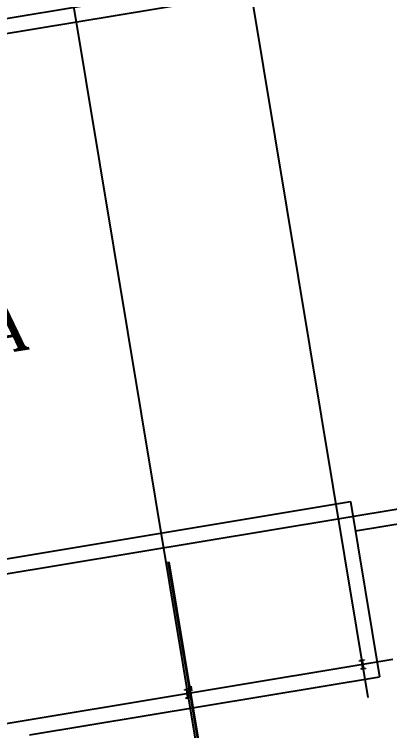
# Model space of a CAD drawing. Header units: millimetres. Extents: x -16232 to 52632, y -3739 to 20678.
# Drawn here: x 24098 to 24446, y 12523 to 13187 of the extents above; entities that cross this region are included whole.
import ezdxf
from ezdxf.enums import TextEntityAlignment as Align

# ---------------------------------------------------------------- set-up
doc = ezdxf.new("R2010")
doc.units = ezdxf.units.MM
doc.header["$LTSCALE"] = 300
doc.header["$MEASUREMENT"] = 0
doc.layers.add('CINZA-8', color=8, linetype='Continuous')
doc.styles.add('ROMANT', font='ROMANT', dxfattribs={"height": 0.2})

msp = doc.modelspace()

# ---------------------------------------------------------------- linework, layer by layer
at = {"layer": 'CINZA-8'}
for p, q in [((24510.5, 13238.975), (23312.771, 13040.147)), ((24426.046, 12553.962), (24312.59, 13237.412)), ((24150.186, 13210.452), (24319.494, 12190.555)), ((24166.528, 13195.781), (23327.441, 13056.489)), ((23454.921, 12563.107), (24591.379, 12751.764)), ((24085.004, 12681.61), (24409.811, 12735.529)), ((24409.811, 12735.529), (24436.771, 12573.125)), ((24414.305, 12708.462), (24576.709, 12735.422)), ((24240.397, 12679.593), (24277.916, 12453.58)), ((24241.074, 12679.705), (24296.569, 12345.404)), ((24448.968, 12589.057), (23416.117, 12417.599)), ((24418.287, 12588.136), (24422.347, 12588.81)), ((24418.368, 12587.648), (24418.287, 12588.136)), ((24422.428, 12588.322), (24420.641, 12588.026)), ((24420.641, 12588.026), (24421.828, 12580.88)), ((24422.347, 12588.81), (24422.428, 12588.322)), ((24420.154, 12587.945), (24418.368, 12587.648)), ((24421.34, 12580.799), (24420.154, 12587.945)), ((24419.554, 12580.503), (24421.34, 12580.799)), ((24419.635, 12580.015), (24419.554, 12580.503)), ((24423.695, 12580.689), (24419.635, 12580.015)), ((24421.828, 12580.88), (24423.614, 12581.177)), ((24423.614, 12581.177), (24423.695, 12580.689)), ((24111.963, 12519.206), (24436.771, 12573.125)), ((24255.883, 12561.176), (24259.943, 12561.85)), ((24259.606, 12563.88), (24261.636, 12564.217)), ((24259.718, 12563.203), (24261.072, 12563.428)), ((24259.943, 12561.85), (24260.024, 12561.363)), ((24261.072, 12563.428), (24261.636, 12564.217)), ((24261.072, 12563.428), (24261.633, 12560.044)), ((24261.636, 12564.217), (24262.31, 12560.157)), ((24255.964, 12560.689), (24255.883, 12561.176)), ((24257.75, 12560.985), (24255.964, 12560.689)), ((24258.936, 12553.839), (24257.75, 12560.985)), ((24260.024, 12561.363), (24258.237, 12561.066)), ((24258.237, 12561.066), (24259.424, 12553.92)), ((24257.15, 12553.543), (24258.936, 12553.839)), ((24257.231, 12553.056), (24257.15, 12553.543)), ((24261.291, 12553.73), (24257.231, 12553.056)), ((24259.424, 12553.92), (24261.21, 12554.217)), ((24261.21, 12554.217), (24261.291, 12553.73))]:
    msp.add_line(p, q, dxfattribs=at)

# ---------------------------------------------------------------- texts
at = {"layer": 'CINZA-8', "style": 'ROMANT', "width": 1.000511}
msp.add_text('MOAGEM PRIMÁRIA', height=48.01604, rotation=8.977183, dxfattribs=at).set_placement((23793.543, 12859.925), align=Align.MIDDLE)

doc.saveas('drawing.dxf')
